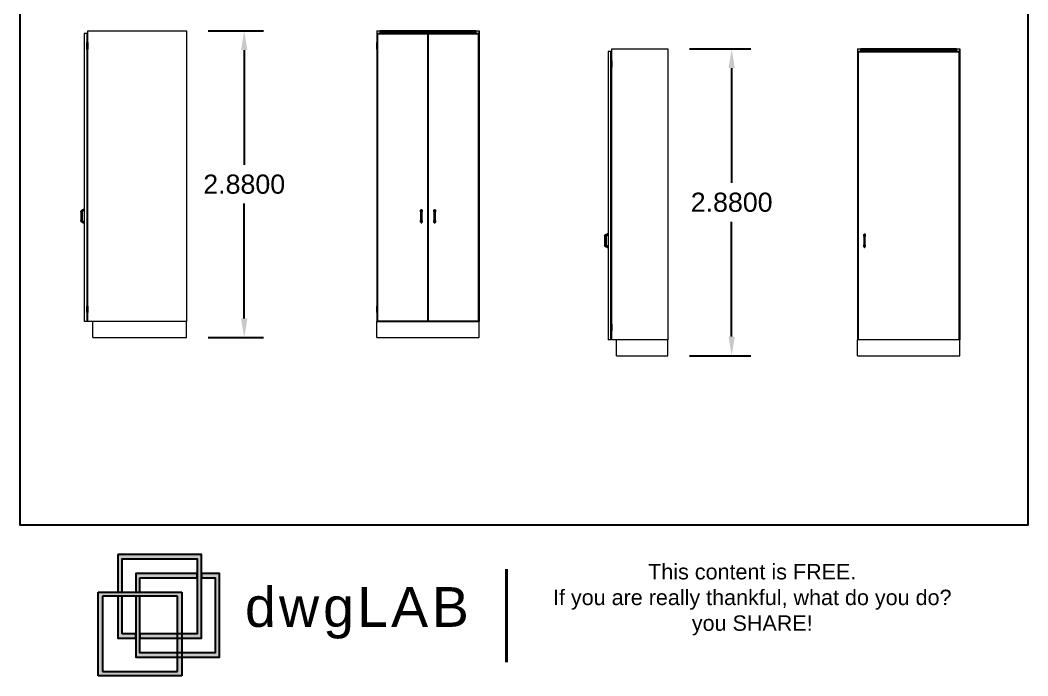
# Model space of a CAD drawing. Header units: inches. Extents: x 23.8 to 33.3, y 10.3 to 20.4.
# Drawn here: x 23.85 to 33.31, y 10.31 to 16.46 of the extents above; entities that cross this region are included whole.
import ezdxf

# ---------------------------------------------------------------- set-up
doc = ezdxf.new("R2010")
doc.units = ezdxf.units.IN
doc.header["$MEASUREMENT"] = 0
for name, color, linetype in [('0001-Text 1 30', 250, 'Continuous'), ('002_Medium_1 20', 251, 'Continuous'), ('003_Light_1 30', 253, 'Continuous')]:
    doc.layers.add(name, color=color, linetype=linetype)
doc.layers.add('001_Dark_1 30', color=250, linetype='Continuous', lineweight=0)
for name, color, linetype, plot in [('02', 251, 'Continuous', False), ('dwgLAB', 250, 'Continuous', False), ('Rectang.', 251, 'Continuous', False)]:
    doc.layers.add(name, color=color, linetype=linetype, plot=plot)
doc.styles.get("Standard").update_dxf_attribs({"font": 'arial.ttf'})
doc.dimstyles.get("Standard").update_dxf_attribs({"dimtxt": 0.18, "dimasz": 0.18, "dimexe": 0.18, "dimexo": 0.0625, "dimgap": 0.09, "dimtad": 0, "dimtih": 1, "dimtoh": 1, "dimdec": 4, "dimzin": 0, "dimdsep": 46, "dimtxsty": 'Standard', "dimcen": 0.09, "dimadec": 0, "dimazin": 0, "dimtfac": 1, "dimtdec": 4, "dimtofl": 0, "dimtmove": 0, "dimatfit": 3, "dimfxl": 0, "dimtolj": 1, "dimtzin": 0, "dimarcsym": 0})

# ---------------------------------------------------------------- blocks, each defined once
blk = doc.blocks.new('*D2')
at = {"layer": '0001-Text 1 30', "color": 0, "lineweight": -2}
for p, q in [((30.1331, 16.1936), (30.7087, 16.1936)), ((30.5287, 16.0136), (30.5287, 14.9355)), ((30.5287, 13.4936), (30.5287, 14.5717)), ((30.1331, 13.3136), (30.7087, 13.3136))]:
    blk.add_line(p, q, dxfattribs=at)
at = {"layer": '0001-Text 1 30', "color": 0}
for points in [[(30.4987, 16.0136), (30.5587, 16.0136), (30.5287, 16.1936)], [(30.4987, 13.4936), (30.5587, 13.4936), (30.5287, 13.3136)]]:
    blk.add_solid(points, dxfattribs=at)
at = {"layer": 'Defpoints', "color": 0}
for p in [(30.0706, 16.1936), (30.0706, 13.3136), (30.5287, 13.3136)]:
    blk.add_point(p, dxfattribs=at)
at = {"layer": '0001-Text 1 30', "color": 0, "insert": (30.5287, 14.7536), "char_height": 0.18, "attachment_point": 5}
blk.add_mtext('\\A1;2.8800', dxfattribs=at)
blk = doc.blocks.new('*D3')
at = {"layer": '0001-Text 1 30', "color": 0, "lineweight": -2}
for p, q in [((25.6128, 16.3633), (26.1299, 16.3633)), ((25.9499, 16.1833), (25.9499, 15.1052)), ((25.9499, 13.6633), (25.9499, 14.7414)), ((25.6128, 13.4833), (26.1299, 13.4833))]:
    blk.add_line(p, q, dxfattribs=at)
at = {"layer": '0001-Text 1 30', "color": 0}
for points in [[(25.9199, 16.1833), (25.9799, 16.1833), (25.9499, 16.3633)], [(25.9199, 13.6633), (25.9799, 13.6633), (25.9499, 13.4833)]]:
    blk.add_solid(points, dxfattribs=at)
at = {"layer": 'Defpoints', "color": 0}
for p in [(25.5503, 16.3633), (25.5503, 13.4833), (25.9499, 13.4833)]:
    blk.add_point(p, dxfattribs=at)
at = {"layer": '0001-Text 1 30', "color": 0, "insert": (25.9499, 14.9233), "char_height": 0.18, "attachment_point": 5}
blk.add_mtext('\\A1;2.8800', dxfattribs=at)
blk = doc.blocks.new('DWGlab_ok')
at = {"layer": 'dwgLAB'}
h = blk.add_hatch(color=2, dxfattribs=at)
h.dxf.hatch_style = 2
h.paths.add_polyline_path([(0.0369, 0.2289), (0.0369, 0.158), (0.045, 0.158), (0.045, 0.2209), (0.1869, 0.2209), (0.1869, 0.079), (0.0788, 0.079), (0.0788, 0.0709), (0.1949, 0.0709), (0.1949, 0.2289)])
h = blk.add_hatch(color=13, dxfattribs=at)
h.dxf.hatch_style = 2
h.paths.add_polyline_path([(0.1949, 0.193), (0.1949, 0.1849), (0.2207, 0.1849), (0.2207, 0.0431), (0.0788, 0.0431), (0.0788, 0.1499), (0.0708, 0.1499), (0.0708, 0.035), (0.2287, 0.035), (0.2287, 0.193)])
h = blk.add_hatch(color=13, dxfattribs=at)
h.dxf.hatch_style = 2
h.paths.add_polyline_path([(0.0788, 0.1849), (0.1869, 0.1849), (0.1869, 0.193), (0.0708, 0.193), (0.0708, 0.158), (0.0788, 0.158)])
h = blk.add_hatch(color=155, dxfattribs=at)
h.dxf.hatch_style = 2
h.paths.add_polyline_path([(0.158, 0), (0, 0), (0, 0.158), (0.158, 0.158)])
h.paths.add_polyline_path([(0.0081, 0.0081), (0.1499, 0.0081), (0.1499, 0.1499), (0.0081, 0.1499)])
h = blk.add_hatch(color=2, dxfattribs=at)
h.dxf.hatch_style = 2
h.paths.add_polyline_path([(0.045, 0.079), (0.045, 0.1499), (0.0369, 0.1499), (0.0369, 0.0709), (0.0708, 0.0709), (0.0708, 0.079)])
at = {"layer": 'dwgLAB', "color": 155}
for p, q in [((0, 0), (0, 0.158)), ((0, 0.158), (0.158, 0.158)), ((0.158, 0.158), (0.158, 0)), ((0.1499, 0.1499), (0.0081, 0.1499)), ((0.0081, 0.1499), (0.0081, 0.0081)), ((0.1499, 0.0081), (0.1499, 0.1499)), ((0.158, 0), (0, 0)), ((0.0081, 0.0081), (0.1499, 0.0081))]:
    blk.add_line(p, q, dxfattribs=at)
at = {"layer": 'dwgLAB', "color": 2}
for points in [[(0.0369, 0.2289), (0.0369, 0.158), (0.045, 0.158), (0.045, 0.2209), (0.1869, 0.2209), (0.1869, 0.079), (0.0788, 0.079), (0.0788, 0.0709), (0.1949, 0.0709), (0.1949, 0.2289), (0.0369, 0.2289)], [(0.045, 0.079), (0.045, 0.1499), (0.0369, 0.1499), (0.0369, 0.0709), (0.0708, 0.0709), (0.0708, 0.079), (0.045, 0.079)]]:
    blk.add_lwpolyline(points, dxfattribs=at)
at = {"layer": 'dwgLAB', "color": 13}
for points in [[(0.1949, 0.193), (0.1949, 0.1849), (0.2207, 0.1849), (0.2207, 0.0431), (0.0788, 0.0431), (0.0788, 0.1499), (0.0708, 0.1499), (0.0708, 0.035), (0.2287, 0.035), (0.2287, 0.193), (0.1949, 0.193)], [(0.0788, 0.1849), (0.1869, 0.1849), (0.1869, 0.193), (0.0708, 0.193), (0.0708, 0.158), (0.0788, 0.158), (0.0788, 0.1849)]]:
    blk.add_lwpolyline(points, dxfattribs=at)
at = {"layer": 'dwgLAB', "color": 9, "linetype": 'Continuous', "lineweight": 40}
blk.add_lwpolyline([(0.7701, 0.0256), (0.7701, 0.2011)], dxfattribs=at)
at = {"layer": 'dwgLAB', "color": 7}
for s, width, heights, insert, char_height, attachment_point in [('{\\H0.91667x;\\C0;This content is FREE.\\PIf you are really thankful, what do you do? you SHARE!}', 0.805462, [0.5251], (1.2337, 0.2109), 0.031712, 2), ('{\\T1.1;dwgLAB}', 17.629903, [0], (0.277, 0.1673), 0.075, 1)]:
    blk.add_mtext_dynamic_manual_height_columns(s, width=width, gutter_width=12.5, heights=heights, dxfattribs=dict(at, insert=insert, char_height=char_height, attachment_point=attachment_point))

msp = doc.modelspace()

# ---------------------------------------------------------------- linework, layer by layer
at = {"layer": '001_Dark_1 30', "extrusion": (0, 1, 0)}
for p, q in [((24.44751, 16.3383), (24.44751, 13.6333)), ((24.47751, 16.3383), (24.44751, 16.3383)), ((24.48251, 16.3633), (25.40751, 16.3633)), ((24.48251, 13.6333), (24.48251, 16.3633)), ((25.40751, 16.3633), (25.40751, 13.6333)), ((27.19671, 16.3633), (27.22671, 16.3633)), ((27.19671, 16.3633), (27.19671, 16.2533)), ((28.12671, 16.3633), (27.22671, 16.3633)), ((27.22671, 16.3383), (27.22671, 16.3633)), ((27.22671, 16.3383), (27.22671, 16.3583)), ((27.67921, 16.3283), (27.67421, 16.3283)), ((27.67421, 16.3283), (27.67921, 16.3283)), ((28.12671, 16.3633), (28.15671, 16.3633)), ((28.12671, 16.3633), (28.12671, 16.3383)), ((28.12671, 16.3583), (28.12671, 16.3383)), ((28.15671, 16.2533), (28.15671, 16.3633)), ((28.15671, 16.3633), (28.15671, 16.2533)), ((27.19671, 16.1933), (27.19671, 16.2533)), ((27.19671, 16.2533), (27.20171, 16.2533)), ((27.19671, 16.1933), (27.19671, 13.7783)), ((27.20171, 16.1933), (27.19671, 16.1933)), ((28.15171, 16.2533), (28.15671, 16.2533)), ((28.15671, 16.1933), (28.15171, 16.1933)), ((28.15671, 16.2533), (28.15671, 16.1933)), ((28.15671, 16.1933), (28.15671, 16.2533)), ((28.15671, 13.7783), (28.15671, 16.1933)), ((28.15671, 16.1933), (28.15671, 13.7783)), ((29.40283, 16.19357), (29.92783, 16.19357)), ((29.40283, 13.46357), (29.40283, 16.19357)), ((29.92783, 16.19357), (29.92783, 13.46357)), ((31.71216, 16.19357), (31.74216, 16.19357)), ((31.71216, 16.19357), (31.71216, 13.46357)), ((31.74216, 16.16857), (31.74216, 16.19357)), ((32.64216, 16.19357), (31.74216, 16.19357)), ((31.74216, 16.16857), (31.74216, 16.18857)), ((32.64216, 16.19357), (32.67216, 16.19357)), ((32.64216, 16.19357), (32.64216, 16.16857)), ((32.64216, 16.18857), (32.64216, 16.16857)), ((32.67216, 16.08357), (32.67216, 16.19357)), ((32.67216, 16.19357), (32.67216, 13.46357)), ((29.36783, 16.16857), (29.36783, 13.46357)), ((29.39783, 16.16857), (29.36783, 16.16857)), ((32.66716, 16.08357), (32.67216, 16.08357)), ((32.67216, 16.02357), (32.66716, 16.02357)), ((32.67216, 16.08357), (32.67216, 16.02357)), ((32.67216, 13.60857), (32.67216, 16.02357)), ((24.48251, 15.48705), (24.47751, 15.48705)), ((24.47751, 15.16705), (24.48251, 15.16705)), ((27.19671, 13.7183), (27.19671, 13.7783)), ((27.19671, 13.7783), (27.20171, 13.7783)), ((28.15171, 13.7783), (28.15671, 13.7783)), ((28.15671, 13.7783), (28.15671, 13.7183)), ((28.15671, 13.7183), (28.15671, 13.7783)), ((24.47751, 13.6333), (24.44751, 13.6333)), ((25.40751, 13.6333), (24.48251, 13.6333)), ((24.52751, 13.4833), (24.52751, 13.6333)), ((25.40751, 13.6333), (24.52751, 13.6333)), ((25.40751, 13.4833), (25.40751, 13.6333)), ((27.19671, 13.7183), (27.19671, 13.6333)), ((27.20171, 13.7183), (27.19671, 13.7183)), ((27.19671, 13.6333), (27.20171, 13.6333)), ((27.19671, 13.4833), (27.19671, 13.6333)), ((27.67421, 13.6633), (27.67921, 13.6633)), ((27.67921, 13.6633), (27.67421, 13.6633)), ((27.67921, 13.6333), (27.67421, 13.6333)), ((28.15671, 13.7183), (28.15171, 13.7183)), ((28.15171, 13.6333), (28.15671, 13.6333)), ((28.15671, 13.6333), (28.15671, 13.7183)), ((28.15671, 13.7183), (28.15671, 13.6333)), ((28.15671, 13.4833), (28.15671, 13.6333)), ((32.66716, 13.60857), (32.67216, 13.60857)), ((32.67216, 13.54857), (32.66716, 13.54857)), ((32.67216, 13.60857), (32.67216, 13.54857)), ((32.67216, 13.46357), (32.67216, 13.54857)), ((24.52751, 13.4833), (25.40751, 13.4833)), ((27.19671, 13.4833), (28.15671, 13.4833)), ((29.39783, 13.46357), (29.36783, 13.46357)), ((29.92783, 13.46357), (29.40283, 13.46357)), ((29.44783, 13.31357), (29.44783, 13.46357)), ((29.92783, 13.46357), (29.44783, 13.46357)), ((29.92783, 13.31357), (29.92783, 13.46357)), ((31.71216, 13.31357), (31.71216, 13.46357)), ((31.71216, 13.46357), (31.71716, 13.46357)), ((32.66716, 13.46357), (31.71716, 13.46357)), ((32.66716, 13.46357), (32.67216, 13.46357)), ((32.67216, 13.31357), (32.67216, 13.46357)), ((29.44783, 13.31357), (29.92783, 13.31357)), ((31.71216, 13.31357), (32.67216, 13.31357))]:
    msp.add_line(p, q, dxfattribs=at)
at = {"layer": '002_Medium_1 20', "extrusion": (0, 1, 0)}
for p, q in [((24.47751, 16.2533), (24.47751, 16.3383)), ((24.47501, 16.2533), (24.47751, 16.2533)), ((24.47501, 16.1933), (24.47501, 16.2533)), ((24.47751, 16.1933), (24.47501, 16.1933)), ((24.48251, 16.2533), (24.47751, 16.2533)), ((24.47751, 16.2533), (24.47751, 16.1933)), ((24.47751, 13.7783), (24.47751, 16.1933)), ((24.47751, 16.1933), (24.48251, 16.1933)), ((24.48251, 16.1933), (24.48251, 16.2533)), ((29.39783, 16.08357), (29.39783, 16.16857)), ((29.39533, 16.08357), (29.39783, 16.08357)), ((29.39533, 16.02357), (29.39533, 16.08357)), ((29.39783, 16.02357), (29.39533, 16.02357)), ((29.40283, 16.08357), (29.39783, 16.08357)), ((29.39783, 16.08357), (29.39783, 16.02357)), ((29.39783, 16.02357), (29.40283, 16.02357)), ((29.40283, 16.02357), (29.40283, 16.08357)), ((24.44751, 14.6833), (24.43751, 14.6833)), ((24.43751, 14.67955), (24.44751, 14.67955)), ((24.44751, 14.6758), (24.43751, 14.6758)), ((24.41751, 14.6633), (24.41751, 14.5833)), ((24.42126, 14.5833), (24.42126, 14.6633)), ((24.42501, 14.6633), (24.42501, 14.5833)), ((24.43751, 14.5708), (24.44751, 14.5708)), ((24.44751, 14.56705), (24.43751, 14.56705)), ((24.43751, 14.5633), (24.44751, 14.5633)), ((29.33783, 14.43357), (29.33783, 14.35357)), ((29.34158, 14.35357), (29.34158, 14.43357)), ((29.34533, 14.43357), (29.34533, 14.35357)), ((29.36783, 14.45357), (29.35783, 14.45357)), ((29.35783, 14.44982), (29.36783, 14.44982)), ((29.36783, 14.44607), (29.35783, 14.44607)), ((31.77341, 14.43357), (31.77341, 14.44982)), ((31.77341, 14.43357), (31.77341, 14.35357)), ((31.78091, 14.44982), (31.78091, 14.43357)), ((31.78091, 14.35357), (31.78091, 14.43357)), ((29.35783, 14.34107), (29.36783, 14.34107)), ((29.36783, 14.33732), (29.35783, 14.33732)), ((29.35783, 14.33357), (29.36783, 14.33357)), ((31.77341, 14.33732), (31.77341, 14.35357)), ((31.78091, 14.35357), (31.78091, 14.33732)), ((24.47501, 13.7783), (24.47751, 13.7783)), ((24.47501, 13.7183), (24.47501, 13.7783)), ((24.48251, 13.7783), (24.47751, 13.7783)), ((24.47751, 13.7783), (24.47751, 13.7183)), ((24.48251, 13.7183), (24.48251, 13.7783)), ((24.47751, 13.7183), (24.47501, 13.7183)), ((24.47751, 13.7183), (24.48251, 13.7183)), ((24.47751, 13.6333), (24.47751, 13.7183)), ((29.39533, 13.60857), (29.39783, 13.60857)), ((29.39533, 13.54857), (29.39533, 13.60857)), ((29.39783, 13.54857), (29.39533, 13.54857)), ((29.40283, 13.60857), (29.39783, 13.60857)), ((29.39783, 13.60857), (29.39783, 13.54857)), ((29.39783, 13.46357), (29.39783, 13.54857)), ((29.39783, 13.54857), (29.40283, 13.54857)), ((29.40283, 13.54857), (29.40283, 13.60857))]:
    msp.add_line(p, q, dxfattribs=at)
at = {"layer": '002_Medium_1 20', "extrusion": (0, 0, -1)}
for centre, start, end in [((-24.43751, 14.6633), 0, 90), ((-24.43751, 14.5833), 270, 0), ((-29.35783, 14.43357), 0, 90), ((-29.35783, 14.35357), 270, 0)]:
    msp.add_arc(centre, 0.02, start, end, dxfattribs=at)
at = {"layer": '002_Medium_1 20'}
for centre, start, end in [((24.43751, 14.6633), 90, 180), ((24.43751, 14.5833), 180, 270), ((29.35783, 14.43357), 90, 180), ((29.35783, 14.35357), 180, 270)]:
    msp.add_arc(centre, 0.0125, start, end, dxfattribs=at)
for points in [[(24.42126, 14.6633), (24.42172, 14.66826), (24.4249, 14.67592), (24.43256, 14.67909), (24.43751, 14.67955)], [(24.43751, 14.6833), (24.43751, 14.6833), (24.43751, 14.68322), (24.43751, 14.68284), (24.43751, 14.68224), (24.43751, 14.68145), (24.43751, 14.68053), (24.43751, 14.67988), (24.43751, 14.67955)], [(24.43751, 14.67955), (24.43751, 14.67923), (24.43751, 14.67857), (24.43751, 14.67766), (24.43751, 14.67687), (24.43751, 14.67627), (24.43751, 14.67589), (24.43751, 14.6758), (24.43751, 14.6758)], [(24.41751, 14.6633), (24.41751, 14.6633), (24.41759, 14.6633), (24.41797, 14.6633), (24.41858, 14.6633), (24.41936, 14.6633), (24.42028, 14.6633), (24.42093, 14.6633), (24.42126, 14.6633)], [(24.41751, 14.5833), (24.41751, 14.5833), (24.41759, 14.5833), (24.41797, 14.5833), (24.41858, 14.5833), (24.41936, 14.5833), (24.42028, 14.5833), (24.42093, 14.5833), (24.42126, 14.5833)], [(24.42126, 14.6633), (24.42159, 14.6633), (24.42224, 14.6633), (24.42316, 14.6633), (24.42394, 14.6633), (24.42454, 14.6633), (24.42492, 14.6633), (24.42501, 14.6633), (24.42501, 14.6633)], [(24.42126, 14.5833), (24.42159, 14.5833), (24.42224, 14.5833), (24.42316, 14.5833), (24.42394, 14.5833), (24.42454, 14.5833), (24.42492, 14.5833), (24.42501, 14.5833), (24.42501, 14.5833)], [(24.43751, 14.56705), (24.43256, 14.56752), (24.4249, 14.57069), (24.42172, 14.57835), (24.42126, 14.5833)], [(24.43751, 14.56705), (24.43751, 14.56738), (24.43751, 14.56803), (24.43751, 14.56895), (24.43751, 14.56974), (24.43751, 14.57034), (24.43751, 14.57072), (24.43751, 14.5708), (24.43751, 14.5708)], [(24.43751, 14.5633), (24.43751, 14.5633), (24.43751, 14.56339), (24.43751, 14.56377), (24.43751, 14.56437), (24.43751, 14.56516), (24.43751, 14.56607), (24.43751, 14.56673), (24.43751, 14.56705)], [(29.33783, 14.43357), (29.33783, 14.43357), (29.33791, 14.43357), (29.33829, 14.43357), (29.3389, 14.43357), (29.33968, 14.43357), (29.3406, 14.43357), (29.34125, 14.43357), (29.34158, 14.43357)], [(29.34158, 14.43357), (29.34204, 14.43853), (29.34522, 14.44619), (29.35288, 14.44936), (29.35783, 14.44982)], [(29.34158, 14.43357), (29.34191, 14.43357), (29.34256, 14.43357), (29.34347, 14.43357), (29.34426, 14.43357), (29.34486, 14.43357), (29.34524, 14.43357), (29.34533, 14.43357), (29.34533, 14.43357)], [(29.35783, 14.45357), (29.35783, 14.45357), (29.35783, 14.45349), (29.35783, 14.45311), (29.35783, 14.45251), (29.35783, 14.45172), (29.35783, 14.45081), (29.35783, 14.45015), (29.35783, 14.44982)], [(29.35783, 14.44982), (29.35783, 14.4495), (29.35783, 14.44884), (29.35783, 14.44793), (29.35783, 14.44714), (29.35783, 14.44654), (29.35783, 14.44616), (29.35783, 14.44607), (29.35783, 14.44607)], [(31.77341, 14.44982), (31.77341, 14.45015), (31.7735, 14.45081), (31.77388, 14.45172), (31.77448, 14.45251), (31.77527, 14.45311), (31.77618, 14.45349), (31.77716, 14.45362), (31.77815, 14.45349), (31.77906, 14.45311), (31.77985, 14.45251), (31.78045, 14.45172), (31.78083, 14.45081), (31.78092, 14.45015), (31.78091, 14.44982)], [(29.33783, 14.35357), (29.33783, 14.35357), (29.33791, 14.35357), (29.33829, 14.35357), (29.3389, 14.35357), (29.33968, 14.35357), (29.3406, 14.35357), (29.34125, 14.35357), (29.34158, 14.35357)], [(29.34158, 14.35357), (29.34191, 14.35357), (29.34256, 14.35357), (29.34347, 14.35357), (29.34426, 14.35357), (29.34486, 14.35357), (29.34524, 14.35357), (29.34533, 14.35357), (29.34533, 14.35357)], [(29.35783, 14.33732), (29.35288, 14.33779), (29.34522, 14.34096), (29.34204, 14.34862), (29.34158, 14.35357)], [(29.35783, 14.33732), (29.35783, 14.33765), (29.35783, 14.33831), (29.35783, 14.33922), (29.35783, 14.34001), (29.35783, 14.34061), (29.35783, 14.34099), (29.35783, 14.34107), (29.35783, 14.34107)], [(29.35783, 14.33357), (29.35783, 14.33357), (29.35783, 14.33366), (29.35783, 14.33404), (29.35783, 14.33464), (29.35783, 14.33543), (29.35783, 14.33634), (29.35783, 14.337), (29.35783, 14.33732)], [(31.77341, 14.33732), (31.77341, 14.337), (31.7735, 14.33634), (31.77388, 14.33543), (31.77448, 14.33464), (31.77527, 14.33404), (31.77618, 14.33366), (31.77716, 14.33353), (31.77815, 14.33366), (31.77906, 14.33404), (31.77985, 14.33464), (31.78045, 14.33543), (31.78083, 14.33634), (31.78092, 14.337), (31.78091, 14.33732)]]:
    msp.add_open_spline(points, degree=3, dxfattribs=at)
at = {"layer": '003_Light_1 30', "extrusion": (0, 1, 0)}
for p, q in [((27.20171, 13.6333), (27.20171, 16.3383)), ((27.20171, 16.3383), (27.67421, 16.3383)), ((27.22671, 16.3583), (28.12671, 16.3583)), ((27.67421, 16.3383), (27.67421, 13.6333)), ((27.67921, 13.6333), (27.67921, 16.3383)), ((27.67921, 16.3383), (28.15171, 16.3383)), ((28.15171, 16.3383), (28.15171, 13.6333)), ((31.74216, 16.18857), (32.64216, 16.18857)), ((31.71716, 13.46357), (31.71716, 16.16857)), ((31.71716, 16.16857), (32.66716, 16.16857)), ((32.66716, 16.16857), (32.66716, 13.46357)), ((29.39783, 13.60857), (29.39783, 16.02357)), ((27.61046, 14.6633), (27.61046, 14.67955)), ((27.61796, 14.67955), (27.61796, 14.6633)), ((27.73546, 14.6633), (27.73546, 14.67955)), ((27.74296, 14.67955), (27.74296, 14.6633)), ((27.61046, 14.6633), (27.61046, 14.5833)), ((27.61046, 14.56705), (27.61046, 14.5833)), ((27.61796, 14.5833), (27.61796, 14.6633)), ((27.61796, 14.5833), (27.61796, 14.56705)), ((27.73546, 14.6633), (27.73546, 14.5833)), ((27.73546, 14.56705), (27.73546, 14.5833)), ((27.74296, 14.5833), (27.74296, 14.6633)), ((27.74296, 14.5833), (27.74296, 14.56705)), ((27.67421, 13.6333), (27.20171, 13.6333)), ((28.15171, 13.6333), (27.67921, 13.6333))]:
    msp.add_line(p, q, dxfattribs=at)
at = {"layer": '003_Light_1 30'}
for points in [[(27.61046, 14.67955), (27.61046, 14.67988), (27.61054, 14.68053), (27.61092, 14.68145), (27.61152, 14.68224), (27.61231, 14.68284), (27.61322, 14.68322), (27.61421, 14.68335), (27.61519, 14.68322), (27.6161, 14.68284), (27.61689, 14.68224), (27.61749, 14.68145), (27.61787, 14.68053), (27.61796, 14.67988), (27.61796, 14.67955)], [(27.73546, 14.67955), (27.73546, 14.67988), (27.73554, 14.68053), (27.73592, 14.68145), (27.73652, 14.68224), (27.73731, 14.68284), (27.73822, 14.68322), (27.73921, 14.68335), (27.74019, 14.68322), (27.7411, 14.68284), (27.74189, 14.68224), (27.74249, 14.68145), (27.74287, 14.68053), (27.74296, 14.67988), (27.74296, 14.67955)], [(27.61046, 14.6633), (27.61046, 14.6633), (27.61054, 14.6633), (27.61092, 14.6633), (27.61152, 14.6633), (27.61231, 14.6633), (27.61322, 14.6633), (27.61421, 14.6633), (27.61519, 14.6633), (27.6161, 14.6633), (27.61689, 14.6633), (27.61749, 14.6633), (27.61787, 14.6633), (27.61796, 14.6633), (27.61796, 14.6633)], [(27.61046, 14.5833), (27.61046, 14.5833), (27.61054, 14.5833), (27.61092, 14.5833), (27.61152, 14.5833), (27.61231, 14.5833), (27.61322, 14.5833), (27.61421, 14.5833), (27.61519, 14.5833), (27.6161, 14.5833), (27.61689, 14.5833), (27.61749, 14.5833), (27.61787, 14.5833), (27.61796, 14.5833), (27.61796, 14.5833)], [(27.73546, 14.6633), (27.73546, 14.6633), (27.73554, 14.6633), (27.73592, 14.6633), (27.73652, 14.6633), (27.73731, 14.6633), (27.73822, 14.6633), (27.73921, 14.6633), (27.74019, 14.6633), (27.7411, 14.6633), (27.74189, 14.6633), (27.74249, 14.6633), (27.74287, 14.6633), (27.74296, 14.6633), (27.74296, 14.6633)], [(27.73546, 14.5833), (27.73546, 14.5833), (27.73554, 14.5833), (27.73592, 14.5833), (27.73652, 14.5833), (27.73731, 14.5833), (27.73822, 14.5833), (27.73921, 14.5833), (27.74019, 14.5833), (27.7411, 14.5833), (27.74189, 14.5833), (27.74249, 14.5833), (27.74287, 14.5833), (27.74296, 14.5833), (27.74296, 14.5833)], [(27.61046, 14.56705), (27.61046, 14.56673), (27.61054, 14.56607), (27.61092, 14.56516), (27.61152, 14.56437), (27.61231, 14.56377), (27.61322, 14.56339), (27.61421, 14.56326), (27.61519, 14.56339), (27.6161, 14.56377), (27.61689, 14.56437), (27.61749, 14.56516), (27.61787, 14.56607), (27.61796, 14.56673), (27.61796, 14.56705)], [(27.73546, 14.56705), (27.73546, 14.56673), (27.73554, 14.56607), (27.73592, 14.56516), (27.73652, 14.56437), (27.73731, 14.56377), (27.73822, 14.56339), (27.73921, 14.56326), (27.74019, 14.56339), (27.7411, 14.56377), (27.74189, 14.56437), (27.74249, 14.56516), (27.74287, 14.56607), (27.74296, 14.56673), (27.74296, 14.56705)]]:
    msp.add_open_spline(points, degree=3, dxfattribs=at)
at = {"layer": '02'}
msp.add_lwpolyline([(23.84521, 20.39855), (33.31091, 20.39855), (33.31091, 11.7229), (23.84521, 11.7229), (23.84521, 20.39855)], dxfattribs=at)
at = {"layer": 'Rectang.'}
msp.add_lwpolyline([(23.84521, 20.39855), (33.31091, 20.39855), (33.31091, 11.7229), (23.84521, 11.7229), (23.84521, 20.39855)], dxfattribs=at)

# ---------------------------------------------------------------- block references
at = {"layer": 'dwgLAB', "color": 0, "xscale": 4.98035953580181, "yscale": 4.98035953580181, "zscale": 4.98035953580181}
msp.add_blockref('DWGlab_ok', (24.57789, 10.30771), dxfattribs=at)

# ---------------------------------------------------------------- dimensions: what is measured, and where the dimension line sits
at = {"layer": '0001-Text 1 30'}
for base, p1, p2, picture, middle in [((25.94994, 13.4833), (25.55026, 16.3633), (25.55026, 13.4833), '*D3', (25.94994, 14.9233)), ((30.52871, 13.31357), (30.07058, 16.19357), (30.07058, 13.31357), '*D2', (30.52871, 14.75357))]:
    dim = msp.add_linear_dim(base=base, p1=p1, p2=p2, angle=90, dimstyle='Standard', dxfattribs=at)
    dim.commit()
    dim.dimension.update_dxf_attribs({"geometry": picture, "text_midpoint": middle})

doc.saveas('drawing.dxf')
